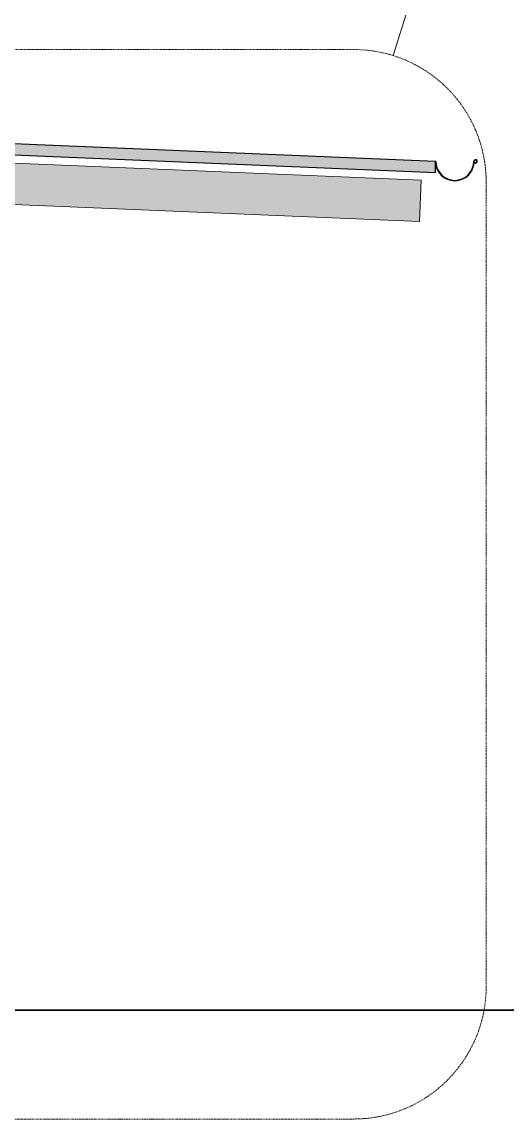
# Model space of a CAD drawing. Header units: inches. Extents: x -55396 to -733, y -290 to 853.
# Drawn here: x -15518 to -15430.2, y -19.7 to 179 of the extents above; entities that cross this region are included whole.
import ezdxf

# ---------------------------------------------------------------- set-up
doc = ezdxf.new("R2010")
doc.units = ezdxf.units.IN
doc.header["$MEASUREMENT"] = 0
for name, pattern in [('Dash Dot 3_16_', [0.3125, 0.1875, -0.0625, 0, -0.0625]), ('Grid Line 1_2_', [0.875, 0.5, -0.125, 0.125, -0.125]), ('Grid Line 1_2__2_', [0.875, 0.5, -0.125, 0.125, -0.125])]:
    doc.linetypes.add(name, pattern=pattern)
for name, color, linetype, lineweight in [('A-ANNO-SYMB', 150, 'Continuous', 9), ('A-FLOR-LEVL', 51, 'Continuous', 9), ('A-ROOF', 132, 'Continuous', 9), ('A-ROOF-MCUT', 132, 'Continuous', 25), ('A-ROOF-OTLN', 132, 'Continuous', 9), ('C-TOPO', 7, 'Continuous', 9), ('S-BEAM', 12, 'Continuous', 9)]:
    doc.layers.add(name, color=color, linetype=linetype, lineweight=lineweight)

# ---------------------------------------------------------------- blocks, each defined once
blk = doc.blocks.new('Locker Rooms and Restrooms_rvt-3-Section 1')
at = {"layer": 'A-FLOR-LEVL', "linetype": 'Grid Line 1_2__2_'}
blk.add_line((20361.6, 0), (23227.37, 0), dxfattribs=at)
blk = doc.blocks.new('Dimension Lumber - 5_5 x 7_5 Glulam-1166127-Section 1')
at = {"layer": 'S-BEAM'}
blk.add_hatch(color=256, dxfattribs=at).paths.add_polyline_path([(22882.73, 142.86), (22883.04, 150.35), (22669.1, 159.26), (22668.79, 151.77), (22878.97, 143.01)], flags=0)
at = {"layer": 'S-BEAM', "lineweight": 15}
for p, q in [((22669.1, 159.26), (22668.79, 151.77)), ((22883.04, 150.35), (22669.1, 159.26)), ((22668.79, 151.77), (22882.73, 142.86)), ((22882.73, 142.86), (22883.04, 150.35))]:
    blk.add_line(p, q, dxfattribs=at)

msp = doc.modelspace()

# ---------------------------------------------------------------- hatches: boundary and pattern name
at = {"layer": 'A-ROOF'}
msp.add_hatch(color=256, dxfattribs=at).paths.add_polyline_path([(-15443.16, 151.73), (-15443.16, 153.73), (-15958.47, 175.2), (-15958.47, 173.2), (-15449.81, 152)], flags=0)
at = {"layer": 'A-ROOF-OTLN'}
h = msp.add_hatch(color=256, dxfattribs=at)
h.paths.add_polyline_path([(-15439.05, 150.28), (-15437.91, 150.7), (-15436.97, 151.48), (-15436.37, 152.53), (-15436.43, 152.55), (-15437.02, 151.52), (-15437.94, 150.75), (-15439.06, 150.34), (-15440.25, 150.34), (-15441.37, 150.75), (-15442.29, 151.52), (-15442.89, 152.55), (-15442.94, 152.53), (-15442.34, 151.48), (-15441.41, 150.7), (-15440.26, 150.28)], flags=0)
h.paths.add_polyline_path([(-15435.7, 153.84), (-15435.74, 153.98), (-15435.97, 153.96)], flags=0)
h.paths.add_polyline_path([(-15435.75, 153.54), (-15435.61, 153.7), (-15435.7, 153.84)], flags=0)
h = msp.add_hatch(color=256, dxfattribs=at)
h.paths.add_polyline_path([(-15439.66, 150.23), (-15439.92, 150.28), (-15440.06, 150.28)], flags=0)
h.paths.add_polyline_path([(-15438.93, 150.32), (-15438.75, 150.35), (-15438.89, 150.34)], flags=0)
h.paths.add_polyline_path([(-15436.87, 151.66), (-15436.62, 151.98), (-15436.67, 152)], flags=0)
h.paths.add_polyline_path([(-15436.35, 152.65), (-15436.27, 152.82), (-15436.31, 152.83)], flags=0)

# ---------------------------------------------------------------- linework, layer by layer
at = {"layer": 'A-ANNO-SYMB'}
msp.add_line((-15450.8, 172.88), (-15436.46, 218.65), dxfattribs=at)
at = {"layer": 'A-ANNO-SYMB', "linetype": 'Dash Dot 3_16_'}
for p, q in [((-15457.98, 173.98), (-15592.26, 173.98)), ((-15433.98, 4.3), (-15433.98, 149.98)), ((-15592.26, -19.7), (-15457.98, -19.7))]:
    msp.add_line(p, q, dxfattribs=at)
for centre, start, end in [((-15457.98, 149.98), 0, 90), ((-15457.98, 4.3), 270, 0)]:
    msp.add_arc(centre, 24, start, end, dxfattribs=at)
at = {"layer": 'A-FLOR-LEVL', "linetype": 'Grid Line 1_2_'}
msp.add_line((-17967.17, 0), (-15101.4, 0), dxfattribs=at)
at = {"layer": 'A-ROOF', "lineweight": 25}
for p, q in [((-15443.16, 153.73), (-15958.47, 175.2)), ((-15641.09, 159.97), (-15443.16, 151.73)), ((-15443.16, 151.73), (-15443.16, 153.73))]:
    msp.add_line(p, q, dxfattribs=at)
at = {"layer": 'A-ROOF-MCUT'}
for p, q in [((-15443.09, 153.73), (-15443.16, 153.73)), ((-15436.06, 153.53), (-15436.1, 153.49))]:
    msp.add_line(p, q, dxfattribs=at)
for centre, radius, start, end in [((-15439.66, 153.73), 3.5, 180, 360), ((-15439.66, 153.73), 3.44, 180, 0), ((-15435.91, 153.73), 0.306, 232.159, 180), ((-15435.91, 153.73), 0.243, 234.011, 180)]:
    msp.add_arc(centre, radius, start, end, dxfattribs=at)
at = {"layer": 'A-ROOF-OTLN'}
for centre, radius, start, end in [((-15439.66, 153.73), 3.5, 180, 198.023), ((-15439.66, 153.73), 3.5, 341.977, 360), ((-15435.91, 153.73), 0.306, 62.7272, 180), ((-15435.91, 153.73), 0.243, 107.1455, 180), ((-15435.91, 153.73), 0.306, 232.159, 334.7727), ((-15435.91, 153.73), 0.243, 234.011, 306.8655), ((-15435.91, 153.73), 0.306, 18.75, 48.0681), ((-15439.66, 153.73), 3.44, 198.023, 203.3121), ((-15439.66, 153.73), 3.5, 203.3121, 216.6879), ((-15439.66, 153.73), 3.44, 216.6879, 221.977), ((-15439.66, 153.73), 3.5, 221.977, 258.023), ((-15439.66, 153.73), 3.5, 281.977, 318.023), ((-15439.66, 153.73), 3.44, 318.023, 323.3121), ((-15439.66, 153.73), 3.5, 323.3121, 336.6879), ((-15439.66, 153.73), 3.44, 336.6879, 341.977), ((-15439.66, 153.73), 3.44, 258.023, 263.3121), ((-15439.66, 153.73), 3.5, 263.3121, 276.6879), ((-15439.66, 153.73), 3.44, 276.6879, 281.977)]:
    msp.add_arc(centre, radius, start, end, dxfattribs=at)
at = {"layer": 'C-TOPO', "lineweight": 35}
msp.add_line((-15294.87, 0), (-15528.84, 0), dxfattribs=at)
at = {"layer": 'C-TOPO'}
msp.add_line((-15294.87, 0), (-15528.84, 0), dxfattribs=at)

# ---------------------------------------------------------------- block references
at = {"layer": 'S-BEAM'}
msp.add_blockref('Dimension Lumber - 5_5 x 7_5 Glulam-1166127-Section 1', (-38328.77, 0), dxfattribs=at)

# ---------------------------------------------------------------- next in the draw order: block references
at = {"color": 210, "lineweight": 5}
msp.add_blockref('Locker Rooms and Restrooms_rvt-3-Section 1', (-38328.77, 0), dxfattribs=at)

doc.saveas('drawing.dxf')
